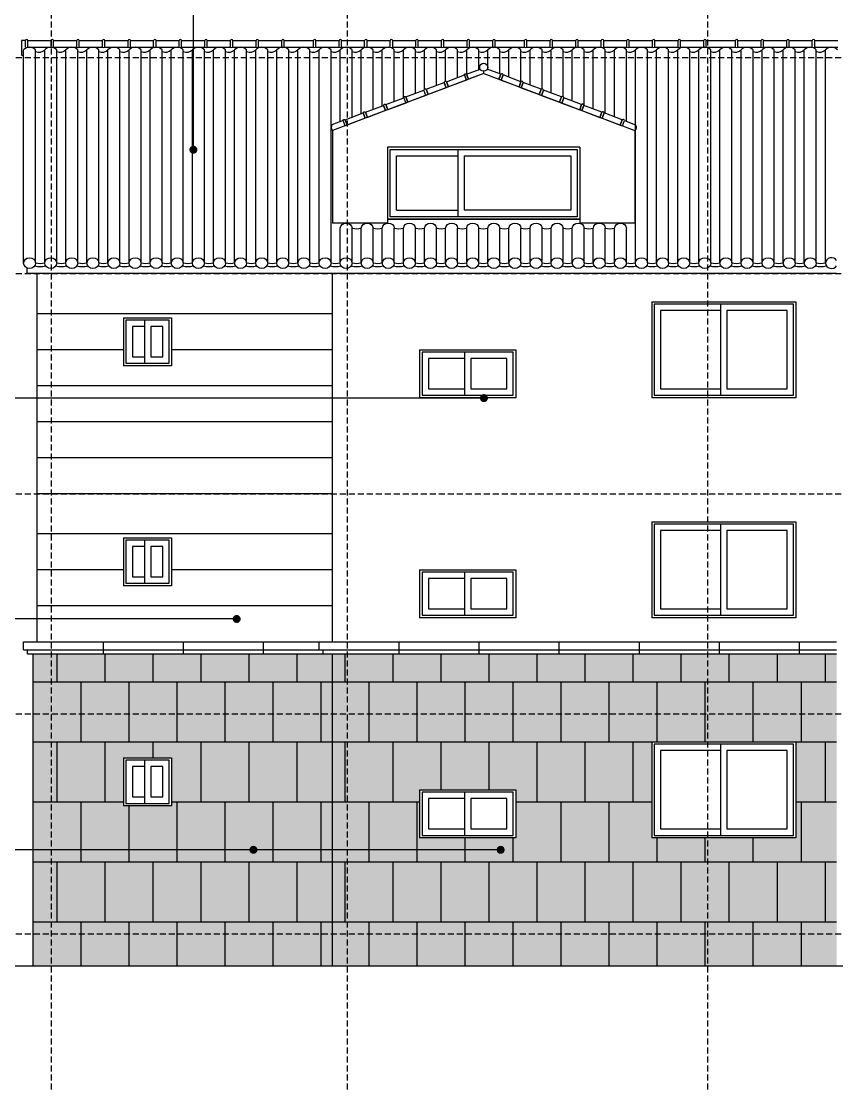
# Model space of a CAD drawing. Extents: x 11416736 to 11582377, y -14295679 to -14163266.
# Drawn here: x 11547689 to 11557876, y -14291896 to -14278545 of the extents above; entities that cross this region are included whole.
import ezdxf

# ---------------------------------------------------------------- set-up
doc = ezdxf.new("R2010")
doc.units = 0
doc.header["$LTSCALE"] = 50
doc.header["$MEASUREMENT"] = 0
doc.linetypes.add('HIDDEN', pattern=[0.375, 0.25, -0.125])
for name, color, linetype in [('! 01 진한선', 2, 'CONTINUOUS'), ('! 02 중간선_01', 3, 'CONTINUOUS'), ('! 03 중간선_02', 145, 'CONTINUOUS'), ('! 04 가는선_01', 253, 'CONTINUOUS'), ('! 05 가는선_02', 252, 'CONTINUOUS'), ('! 06 중심선', 11, 'CONTINUOUS'), ('! 12 지시선_안내선', 252, 'CONTINUOUS'), ('! 30 스크린 15', 15, 'CONTINUOUS'), ('! 30 스크린 40', 53, 'CONTINUOUS')]:
    doc.layers.add(name, color=color, linetype=linetype)

msp = doc.modelspace()

# ---------------------------------------------------------------- hatches: boundary and pattern name
at = {"layer": '! 30 스크린 15', "ltscale": 30}
h = msp.add_hatch(color=17, dxfattribs=at)
h.dxf.hatch_style = 1
h.paths.add_polyline_path([(11551575.6, -14286448.3), (11547830.6, -14286448.3), (11547830.6, -14290348.3), (11551575.6, -14290348.3)])
h.paths.add_polyline_path([(11549565.6, -14288348.3), (11548965.6, -14288348.3), (11548965.6, -14287748.3), (11549565.6, -14287748.3)], flags=16)
h.paths.add_polyline_path([(11549535.6, -14288318.3), (11548995.6, -14288318.3), (11548995.6, -14287778.3), (11549535.6, -14287778.3)], flags=0)
h.paths.add_polyline_path([(11549455.6, -14288238.3), (11549305.6, -14288238.3), (11549305.6, -14287858.3), (11549455.6, -14287858.3)], flags=0)
h.paths.add_polyline_path([(11549225.6, -14288238.3), (11549075.6, -14288238.3), (11549075.6, -14287858.3), (11549225.6, -14287778.3)], flags=0)
at = {"layer": '! 30 스크린 40', "ltscale": 30}
h = msp.add_hatch(color=256, dxfattribs=at)
h.dxf.hatch_style = 1
h.paths.add_polyline_path([(11555565.6, -14288748.3), (11555565.6, -14287548.3), (11557365.6, -14287548.3), (11557365.6, -14288748.3)], flags=16)
h.paths.add_polyline_path([(11555595.6, -14288718.3), (11555595.6, -14287578.3), (11557335.6, -14287578.3), (11557335.6, -14288718.3)], flags=0)
h.paths.add_polyline_path([(11555675.6, -14288638.3), (11555675.6, -14287658.3), (11556425.6, -14287658.3), (11556425.6, -14288638.3)], flags=0)
h.paths.add_polyline_path([(11556505.6, -14288638.3), (11556505.6, -14287658.3), (11557255.6, -14287658.3), (11557255.6, -14288638.3)], flags=0)
h.paths.add_polyline_path([(11553865.6, -14288748.3), (11552665.6, -14288748.3), (11552665.6, -14288148.3), (11553865.6, -14288148.3)], flags=16)
h.paths.add_polyline_path([(11553835.6, -14288718.3), (11552695.6, -14288718.3), (11552695.6, -14288178.3), (11553835.6, -14288178.3)], flags=0)
h.paths.add_polyline_path([(11553755.6, -14288638.3), (11553305.6, -14288638.3), (11553305.6, -14288258.3), (11553755.6, -14288258.3)], flags=0)
h.paths.add_polyline_path([(11553225.6, -14288638.3), (11552775.6, -14288638.3), (11552775.6, -14288258.3), (11553225.6, -14288258.3)], flags=0)
h.paths.add_polyline_path([(11551575.6, -14290348.3), (11551575.6, -14286448.3), (11557875.6, -14286448.3), (11557875.6, -14290348.3)])

# ---------------------------------------------------------------- linework, layer by layer
at = {"layer": '! 01 진한선', "color": 7, "linetype": 'Continuous'}
msp.add_line((11542132.5, -14290348.3), (11578012.4, -14290348.3), dxfattribs=at)
at = {"layer": '! 02 중간선_01'}
for p, q in [((11547716.6, -14281566.3), (11547716.6, -14278900.1)), ((11547689, -14278966.9), (11547717.2, -14278966.9)), ((11551575.6, -14279910.3), (11551575.6, -14281066.4)), ((11555355.6, -14279910.3), (11555355.6, -14281066.4)), ((11547760.6, -14281698.3), (11547760.6, -14281627.2)), ((11557875.6, -14281698.3), (11547760.6, -14281698.3)), ((11547880.6, -14281698.3), (11547880.6, -14286298.3)), ((11551575.6, -14286298.3), (11551575.6, -14281698.3)), ((11547715.6, -14286398.3), (11547715.6, -14286298.3)), ((11547715.6, -14286298.3), (11557875.6, -14286298.3)), ((11551410.6, -14286398.3), (11551410.6, -14286298.3)), ((11547715.6, -14286398.3), (11547765.6, -14286398.3)), ((11547765.6, -14286448.3), (11547765.6, -14286398.3)), ((11547765.6, -14286448.3), (11557875.6, -14286448.3)), ((11547830.6, -14286448.3), (11547830.6, -14290348.3)), ((11551410.6, -14286398.3), (11551460.6, -14286398.3)), ((11551460.6, -14286448.3), (11551460.6, -14286398.3)), ((11551575.6, -14290348.3), (11551575.6, -14286448.3))]:
    msp.add_line(p, q, dxfattribs=at)
at = {"layer": '! 02 중간선_01', "color": 3, "ltscale": 30}
for p, q in [((11553465.6, -14279198.3), (11551575.6, -14279910.3)), ((11553465.6, -14279198.3), (11555355.6, -14279910.3)), ((11554665.6, -14280116.4), (11552265.6, -14280116.4)), ((11552265.6, -14280116.4), (11552265.6, -14281016.4)), ((11554665.6, -14280116.4), (11554665.6, -14281016.4)), ((11554665.6, -14281016.4), (11552265.6, -14281016.4)), ((11552265.6, -14281016.4), (11552265.6, -14281066.4)), ((11554665.6, -14281016.4), (11554665.6, -14281066.4)), ((11552265.6, -14281066.4), (11551575.6, -14281066.4)), ((11555355.6, -14281066.4), (11554665.6, -14281066.4))]:
    msp.add_line(p, q, dxfattribs=at)
at = {"layer": '! 03 중간선_02'}
for p, q in [((11555565.6, -14282048.3), (11555565.6, -14283248.3)), ((11555565.6, -14282048.3), (11557365.6, -14282048.3)), ((11557365.6, -14282048.3), (11557365.6, -14283248.3)), ((11548965.6, -14282248.3), (11548965.6, -14282848.3)), ((11548965.6, -14282248.3), (11549565.6, -14282248.3)), ((11549565.6, -14282248.3), (11549565.6, -14282848.3)), ((11552665.6, -14282648.3), (11552665.6, -14283248.3)), ((11552665.6, -14282648.3), (11553865.6, -14282648.3)), ((11553865.6, -14282648.3), (11553865.6, -14283248.3)), ((11549565.6, -14282848.3), (11548965.6, -14282848.3)), ((11553865.6, -14283248.3), (11552665.6, -14283248.3)), ((11557365.6, -14283248.3), (11555565.6, -14283248.3)), ((11555565.6, -14284798.3), (11555565.6, -14285998.3)), ((11555565.6, -14284798.3), (11557365.6, -14284798.3)), ((11557365.6, -14284798.3), (11557365.6, -14285998.3)), ((11548965.6, -14284998.3), (11548965.6, -14285598.3)), ((11548965.6, -14284998.3), (11549565.6, -14284998.3)), ((11549565.6, -14284998.3), (11549565.6, -14285598.3)), ((11552665.6, -14285398.3), (11552665.6, -14285998.3)), ((11552665.6, -14285398.3), (11553865.6, -14285398.3)), ((11553865.6, -14285398.3), (11553865.6, -14285998.3)), ((11549565.6, -14285598.3), (11548965.6, -14285598.3)), ((11553865.6, -14285998.3), (11552665.6, -14285998.3)), ((11557365.6, -14285998.3), (11555565.6, -14285998.3)), ((11555565.6, -14287548.3), (11555565.6, -14288748.3)), ((11555565.6, -14287548.3), (11557365.6, -14287548.3)), ((11557365.6, -14287548.3), (11557365.6, -14288748.3)), ((11548965.6, -14287748.3), (11548965.6, -14288348.3)), ((11548965.6, -14287748.3), (11549565.6, -14287748.3)), ((11549565.6, -14287748.3), (11549565.6, -14288348.3)), ((11552665.6, -14288148.3), (11552665.6, -14288748.3)), ((11552665.6, -14288148.3), (11553865.6, -14288148.3)), ((11553865.6, -14288148.3), (11553865.6, -14288748.3)), ((11549565.6, -14288348.3), (11548965.6, -14288348.3)), ((11553865.6, -14288748.3), (11552665.6, -14288748.3)), ((11557365.6, -14288748.3), (11555565.6, -14288748.3))]:
    msp.add_line(p, q, dxfattribs=at)
for centre, radius, start, end in [((11551878.5, -14280914.3), 221.9, 255.11552, 284.88448), ((11552142.2, -14280914.3), 221.9, 255.11552, 284.88448), ((11552405.8, -14280914.3), 221.9, 255.11552, 284.88448), ((11552669.5, -14280914.3), 221.9, 255.11552, 284.88448), ((11552933.2, -14280914.3), 221.9, 255.11552, 284.88448), ((11553196.8, -14280914.3), 221.9, 255.11552, 284.88448), ((11553460.5, -14280914.3), 221.9, 255.11552, 284.88448), ((11553724.1, -14280914.3), 221.9, 255.11552, 284.88448), ((11553987.8, -14280914.3), 221.9, 255.11552, 284.88448), ((11554251.5, -14280914.3), 221.9, 255.11552, 284.88448), ((11554515.1, -14280914.3), 221.9, 255.11552, 284.88448), ((11554778.8, -14280914.3), 221.9, 255.11552, 284.88448), ((11555042.4, -14280914.3), 221.9, 255.11552, 284.88448), ((11547923.5, -14281347.3), 221.9, 255.11552, 284.88448), ((11548187.1, -14281347.3), 221.9, 255.11552, 284.88448), ((11548450.8, -14281347.3), 221.9, 255.11552, 284.88448), ((11548714.4, -14281347.3), 221.9, 255.11552, 284.88448), ((11548978.1, -14281347.3), 221.9, 255.11552, 284.88448), ((11549241.8, -14281347.3), 221.9, 255.11552, 284.88448), ((11549505.4, -14281347.3), 221.9, 255.11552, 284.88448), ((11549769.1, -14281347.3), 221.9, 255.11552, 284.88448), ((11550032.7, -14281347.3), 221.9, 255.11552, 284.88448), ((11550296.4, -14281347.3), 221.9, 255.11552, 284.88448), ((11550560.1, -14281347.3), 221.9, 255.11552, 284.88448), ((11550823.7, -14281347.3), 221.9, 255.11552, 284.88448), ((11551087.4, -14281347.3), 221.9, 255.11552, 284.88448), ((11551351, -14281347.3), 221.9, 255.11552, 284.88448), ((11551614.7, -14281347.3), 221.9, 255.11552, 284.88448), ((11551878.4, -14281347.3), 221.9, 255.11552, 284.88448), ((11552142, -14281347.3), 221.9, 255.11552, 284.88448), ((11552405.7, -14281347.3), 221.9, 255.11552, 284.88448), ((11552669.3, -14281347.3), 221.9, 255.11552, 284.88448), ((11552933, -14281347.3), 221.9, 255.11552, 284.88448), ((11553196.7, -14281347.3), 221.9, 255.11552, 284.88448), ((11553460.3, -14281347.3), 221.9, 255.11552, 284.88448), ((11553724, -14281347.3), 221.9, 255.11552, 284.88448), ((11553987.6, -14281347.3), 221.9, 255.11552, 284.88448), ((11554251.3, -14281347.3), 221.9, 255.11552, 284.88448), ((11554515, -14281347.3), 221.9, 255.11552, 284.88448), ((11554778.6, -14281347.3), 221.9, 255.11552, 284.88448), ((11555042.3, -14281347.3), 221.9, 255.11552, 284.88448), ((11555305.9, -14281347.3), 221.9, 255.11552, 284.88448), ((11555569.6, -14281347.3), 221.9, 255.11552, 284.88448), ((11555833.3, -14281347.3), 221.9, 255.11552, 284.88448), ((11556096.9, -14281347.3), 221.9, 255.11552, 284.88448), ((11556360.6, -14281347.3), 221.9, 255.11552, 284.88448), ((11556624.2, -14281347.3), 221.9, 255.11552, 284.88448), ((11556887.9, -14281347.3), 221.9, 255.11552, 284.88448), ((11557151.6, -14281347.3), 221.9, 255.11552, 284.88448), ((11557415.2, -14281347.3), 221.9, 255.11552, 284.88448), ((11557678.9, -14281347.3), 221.9, 255.11552, 284.88448), ((11547923.5, -14281347.3), 262.5, 255.06598, 284.93402), ((11548187.1, -14281347.3), 262.5, 255.06598, 284.93402), ((11548450.8, -14281347.3), 262.5, 255.06598, 284.93402), ((11548714.4, -14281347.3), 262.5, 255.06598, 284.93402), ((11548978.1, -14281347.3), 262.5, 255.06598, 284.93402), ((11549241.8, -14281347.3), 262.5, 255.06598, 284.93402), ((11549505.4, -14281347.3), 262.5, 255.06598, 284.93402), ((11549769.1, -14281347.3), 262.5, 255.06598, 284.93402), ((11550032.7, -14281347.3), 262.5, 255.06598, 284.93402), ((11550296.4, -14281347.3), 262.5, 255.06598, 284.93402), ((11550560.1, -14281347.3), 262.5, 255.06598, 284.93402), ((11550823.7, -14281347.3), 262.5, 255.06598, 284.93402), ((11551087.4, -14281347.3), 262.5, 255.06598, 284.93402), ((11551351, -14281347.3), 262.5, 255.06598, 284.93402), ((11551614.7, -14281347.3), 262.5, 255.06598, 284.93402), ((11551878.4, -14281347.3), 262.5, 255.06598, 284.93402), ((11552142, -14281347.3), 262.5, 255.06598, 284.93402), ((11552405.7, -14281347.3), 262.5, 255.06598, 284.93402), ((11552669.3, -14281347.3), 262.5, 255.06598, 284.93402), ((11552933, -14281347.3), 262.5, 255.06598, 284.93402), ((11553196.7, -14281347.3), 262.5, 255.06598, 284.93402), ((11553460.3, -14281347.3), 262.5, 255.06598, 284.93402), ((11553724, -14281347.3), 262.5, 255.06598, 284.93402), ((11553987.6, -14281347.3), 262.5, 255.06598, 284.93402), ((11554251.3, -14281347.3), 262.5, 255.06598, 284.93402), ((11554515, -14281347.3), 262.5, 255.06598, 284.93402), ((11554778.6, -14281347.3), 262.5, 255.06598, 284.93402), ((11555042.3, -14281347.3), 262.5, 255.06598, 284.93402), ((11555305.9, -14281347.3), 262.5, 255.06598, 284.93402), ((11555569.6, -14281347.3), 262.5, 255.06598, 284.93402), ((11555833.3, -14281347.3), 262.5, 255.06598, 284.93402), ((11556096.9, -14281347.3), 262.5, 255.06598, 284.93402), ((11556360.6, -14281347.3), 262.5, 255.06598, 284.93402), ((11556624.2, -14281347.3), 262.5, 255.06598, 284.93402), ((11556887.9, -14281347.3), 262.5, 255.06598, 284.93402), ((11557151.6, -14281347.3), 262.5, 255.06598, 284.93402), ((11557415.2, -14281347.3), 262.5, 255.06598, 284.93402), ((11557678.9, -14281347.3), 262.5, 255.06598, 284.93402)]:
    msp.add_arc(centre, radius, start, end, dxfattribs=at)
at = {"layer": '! 03 중간선_02', "extrusion": (0, 0, -1)}
for centre in [(11551746.7, -14281133.3), (11552010.4, -14281133.3), (11552274, -14281133.3), (11552537.7, -14281133.3), (11552801.3, -14281133.3), (11553065, -14281133.3), (11553328.7, -14281133.3), (11553592.3, -14281133.3), (11553856, -14281133.3), (11554119.6, -14281133.3), (11554383.3, -14281133.3), (11554647, -14281133.3), (11554910.6, -14281133.3), (11555174.3, -14281133.3)]:
    msp.add_ellipse(centre, major_axis=(-75, 0), ratio=0.8918919, start_param=0.0678097, end_param=3.073783, dxfattribs=at)
at = {"layer": '! 03 중간선_02'}
for centre in [(11547791.6, -14281566.3), (11548055.3, -14281566.3), (11548318.9, -14281566.3), (11548582.6, -14281566.3), (11548846.3, -14281566.3), (11549109.9, -14281566.3), (11549373.6, -14281566.3), (11549637.2, -14281566.3), (11549900.9, -14281566.3), (11550164.6, -14281566.3), (11550428.2, -14281566.3), (11550691.9, -14281566.3), (11550955.5, -14281566.3), (11551219.2, -14281566.3), (11551482.9, -14281566.3), (11551746.5, -14281566.3), (11552010.2, -14281566.3), (11552273.8, -14281566.3), (11552537.5, -14281566.3), (11552801.2, -14281566.3), (11553064.8, -14281566.3), (11553328.5, -14281566.3), (11553592.1, -14281566.3), (11553855.8, -14281566.3), (11554119.5, -14281566.3), (11554383.1, -14281566.3), (11554646.8, -14281566.3), (11554910.4, -14281566.3), (11555174.1, -14281566.3), (11555437.8, -14281566.3), (11555701.4, -14281566.3), (11555965.1, -14281566.3), (11556228.7, -14281566.3), (11556492.4, -14281566.3), (11556756.1, -14281566.3), (11557019.7, -14281566.3), (11557283.4, -14281566.3), (11557547, -14281566.3)]:
    msp.add_ellipse(centre, major_axis=(75, 0), ratio=0.8918919, dxfattribs=at)
msp.add_ellipse((11557810.7, -14281566.3), major_axis=(75, 0), ratio=0.8918919, start_param=0.5241472, end_param=5.7590381, dxfattribs=at)
at = {"layer": '! 04 가는선_01'}
for p, q in [((11547689, -14278786), (11547689, -14278966.9)), ((11547741.6, -14278786), (11547689, -14278786)), ((11547741.6, -14278868.9), (11547741.6, -14278786)), ((11547771.6, -14278786), (11548061.6, -14278786)), ((11547771.6, -14278868.9), (11547771.6, -14278786)), ((11547771.6, -14278868.9), (11548061.6, -14278868.9)), ((11547866.6, -14281561.8), (11547866.6, -14278901.6)), ((11547980.3, -14281561.8), (11547980.3, -14278900.1)), ((11548061.6, -14278868.9), (11548061.6, -14278786)), ((11548091.6, -14278786), (11548381.7, -14278786)), ((11548091.6, -14278868.9), (11548091.6, -14278786)), ((11548091.6, -14278868.9), (11548381.7, -14278868.9)), ((11548130.3, -14281561.8), (11548130.3, -14278901.6)), ((11548243.9, -14281561.8), (11548243.9, -14278900.1)), ((11548381.7, -14278868.9), (11548381.7, -14278786)), ((11548393.9, -14281561.8), (11548393.9, -14278901.6)), ((11548411.7, -14278786), (11548701.7, -14278786)), ((11548411.7, -14278868.9), (11548411.7, -14278786)), ((11548411.7, -14278868.9), (11548701.7, -14278868.9)), ((11548507.6, -14281561.8), (11548507.6, -14278900.1)), ((11548657.6, -14281561.8), (11548657.6, -14278901.6)), ((11548701.7, -14278868.9), (11548701.7, -14278786)), ((11548731.7, -14278786), (11549021.7, -14278786)), ((11548731.7, -14278868.9), (11548731.7, -14278786)), ((11548731.7, -14278868.9), (11549021.7, -14278868.9)), ((11548771.3, -14281561.8), (11548771.3, -14278900.1)), ((11548921.3, -14281561.8), (11548921.3, -14278901.6)), ((11549021.7, -14278868.9), (11549021.7, -14278786)), ((11549034.9, -14281561.8), (11549034.9, -14278900.1)), ((11549051.7, -14278786), (11549341.8, -14278786)), ((11549051.7, -14278868.9), (11549051.7, -14278786)), ((11549051.7, -14278868.9), (11549341.8, -14278868.9)), ((11549184.9, -14281561.8), (11549184.9, -14278901.6)), ((11549298.6, -14281561.8), (11549298.6, -14278900.1)), ((11549341.8, -14278868.9), (11549341.8, -14278786)), ((11549371.8, -14278786), (11549661.8, -14278786)), ((11549371.8, -14278868.9), (11549371.8, -14278786)), ((11549371.8, -14278868.9), (11549661.8, -14278868.9)), ((11549448.6, -14281561.8), (11549448.6, -14278901.6)), ((11549562.2, -14281561.8), (11549562.2, -14278900.1)), ((11549661.8, -14278868.9), (11549661.8, -14278786)), ((11549691.8, -14278786), (11549981.9, -14278786)), ((11549691.8, -14278868.9), (11549691.8, -14278786)), ((11549691.8, -14278868.9), (11549981.9, -14278868.9)), ((11549712.2, -14281561.8), (11549712.2, -14278901.6)), ((11549825.9, -14281561.8), (11549825.9, -14278900.1)), ((11549975.9, -14281561.8), (11549975.9, -14278901.6)), ((11549981.9, -14278868.9), (11549981.9, -14278786)), ((11550011.9, -14278786), (11550301.9, -14278786)), ((11550011.9, -14278868.9), (11550011.9, -14278786)), ((11550011.9, -14278868.9), (11550301.9, -14278868.9)), ((11550089.6, -14281561.8), (11550089.6, -14278900.1)), ((11550239.6, -14281561.8), (11550239.6, -14278901.6)), ((11550301.9, -14278868.9), (11550301.9, -14278786)), ((11550331.9, -14278786), (11550621.9, -14278786)), ((11550331.9, -14278868.9), (11550331.9, -14278786)), ((11550331.9, -14278868.9), (11550621.9, -14278868.9)), ((11550353.2, -14281561.8), (11550353.2, -14278900.1)), ((11550503.2, -14281561.8), (11550503.2, -14278901.6)), ((11550616.9, -14281561.8), (11550616.9, -14278900.1)), ((11550621.9, -14278868.9), (11550621.9, -14278786)), ((11550651.9, -14278786), (11550942, -14278786)), ((11550651.9, -14278868.9), (11550651.9, -14278786)), ((11550651.9, -14278868.9), (11550942, -14278868.9)), ((11550766.9, -14281561.8), (11550766.9, -14278901.6)), ((11550880.5, -14281561.8), (11550880.5, -14278900.1)), ((11550942, -14278868.9), (11550942, -14278786)), ((11550972, -14278868.9), (11550972, -14278786)), ((11550972, -14278786), (11551338.3, -14278786)), ((11550972, -14278868.9), (11551338.3, -14278868.9)), ((11551030.5, -14281561.8), (11551030.5, -14278901.6)), ((11551144.2, -14281561.8), (11551144.2, -14278900.1)), ((11551144.2, -14281561.8), (11551144.2, -14278900.1)), ((11551294.2, -14281561.8), (11551294.2, -14278901.6)), ((11551338.3, -14278868.9), (11551338.3, -14278786)), ((11551368.3, -14278786), (11551658.3, -14278786)), ((11551368.3, -14278868.9), (11551368.3, -14278786)), ((11551368.3, -14278868.9), (11551658.3, -14278868.9)), ((11551407.9, -14281561.8), (11551407.9, -14278900.1)), ((11551557.9, -14281561.8), (11551557.9, -14278901.6)), ((11551658.3, -14278868.9), (11551658.3, -14278786)), ((11551671.5, -14279799.4), (11551671.5, -14278900.1)), ((11551688.3, -14278786), (11551978.4, -14278786)), ((11551688.3, -14278868.9), (11551688.3, -14278786)), ((11551688.3, -14278868.9), (11551978.4, -14278868.9)), ((11551821.5, -14279742.9), (11551821.5, -14278901.6)), ((11551935.2, -14279700), (11551935.2, -14278900.1)), ((11551978.4, -14278868.9), (11551978.4, -14278786)), ((11552008.4, -14278786), (11552298.4, -14278786)), ((11552008.4, -14278868.9), (11552008.4, -14278786)), ((11552008.4, -14278868.9), (11552298.4, -14278868.9)), ((11552085.2, -14279643.5), (11552085.2, -14278901.6)), ((11552198.8, -14279600.7), (11552198.8, -14278900.1)), ((11552298.4, -14278868.9), (11552298.4, -14278786)), ((11552328.4, -14278786), (11552618.5, -14278786)), ((11552328.4, -14278868.9), (11552328.4, -14278786)), ((11552328.4, -14278868.9), (11552618.5, -14278868.9)), ((11552348.8, -14279544.2), (11552348.8, -14278901.6)), ((11552462.5, -14279501.4), (11552462.5, -14278900.1)), ((11552612.5, -14279444.9), (11552612.5, -14278901.6)), ((11552618.5, -14278868.9), (11552618.5, -14278786)), ((11552648.5, -14278786), (11552938.5, -14278786)), ((11552648.5, -14278868.9), (11552648.5, -14278786)), ((11552648.5, -14278868.9), (11552938.5, -14278868.9)), ((11552726.2, -14279391.8), (11552726.2, -14278900.1)), ((11552876.2, -14279345.5), (11552876.2, -14278901.6)), ((11552938.5, -14278868.9), (11552938.5, -14278786)), ((11552968.5, -14278786), (11553258.5, -14278786)), ((11552968.5, -14278868.9), (11552968.5, -14278786)), ((11552968.5, -14278868.9), (11553258.5, -14278868.9)), ((11552989.8, -14279294), (11552989.8, -14278900.1)), ((11553139.8, -14279246.2), (11553139.8, -14278901.6)), ((11553253.5, -14279203.4), (11553253.5, -14278900.1)), ((11553258.5, -14278868.9), (11553258.5, -14278786)), ((11553288.5, -14278786), (11553578.6, -14278786)), ((11553288.5, -14278868.9), (11553288.5, -14278786)), ((11553288.5, -14278868.9), (11553578.6, -14278868.9)), ((11553403.5, -14279146.9), (11553403.5, -14278901.6)), ((11553517.1, -14279142.9), (11553517.1, -14278900.1)), ((11553578.6, -14278868.9), (11553578.6, -14278786)), ((11553608.6, -14278868.9), (11553608.6, -14278786)), ((11553608.6, -14278786), (11553974.9, -14278786)), ((11553608.6, -14278868.9), (11553974.9, -14278868.9)), ((11553667.1, -14279199.4), (11553667.1, -14278901.6)), ((11553780.8, -14279242.2), (11553780.8, -14278900.1)), ((11553780.8, -14279242.2), (11553780.8, -14278900.1)), ((11553930.8, -14279298.7), (11553930.8, -14278901.6)), ((11553974.9, -14278868.9), (11553974.9, -14278786)), ((11554004.9, -14278786), (11554294.9, -14278786)), ((11554004.9, -14278868.9), (11554004.9, -14278786)), ((11554004.9, -14278868.9), (11554294.9, -14278868.9)), ((11554044.5, -14279341.5), (11554044.5, -14278900.1)), ((11554194.5, -14279389.2), (11554194.5, -14278901.6)), ((11554294.9, -14278868.9), (11554294.9, -14278786)), ((11554308.1, -14279440.9), (11554308.1, -14278900.1)), ((11554324.9, -14278786), (11554615, -14278786)), ((11554324.9, -14278868.9), (11554324.9, -14278786)), ((11554324.9, -14278868.9), (11554615, -14278868.9)), ((11554458.1, -14279487.2), (11554458.1, -14278901.6)), ((11554571.8, -14279540.2), (11554571.8, -14278900.1)), ((11554615, -14278868.9), (11554615, -14278786)), ((11554645, -14278786), (11554935, -14278786)), ((11554645, -14278868.9), (11554645, -14278786)), ((11554645, -14278868.9), (11554935, -14278868.9)), ((11554721.8, -14279596.7), (11554721.8, -14278901.6)), ((11554835.4, -14279639.5), (11554835.4, -14278900.1)), ((11554935, -14278868.9), (11554935, -14278786)), ((11554965, -14278786), (11555255.1, -14278786)), ((11554965, -14278868.9), (11554965, -14278786)), ((11554965, -14278868.9), (11555255.1, -14278868.9)), ((11554985.4, -14279696), (11554985.4, -14278901.6)), ((11555099.1, -14279738.8), (11555099.1, -14278900.1)), ((11555249.1, -14279795.4), (11555249.1, -14278901.6)), ((11555255.1, -14278868.9), (11555255.1, -14278786)), ((11555285.1, -14278786), (11555575.1, -14278786)), ((11555285.1, -14278868.9), (11555285.1, -14278786)), ((11555285.1, -14278868.9), (11555575.1, -14278868.9)), ((11555362.8, -14281561.8), (11555362.8, -14278900.1)), ((11555512.8, -14281561.8), (11555512.8, -14278901.6)), ((11555575.1, -14278868.9), (11555575.1, -14278786)), ((11555605.1, -14278786), (11555895.1, -14278786)), ((11555605.1, -14278868.9), (11555605.1, -14278786)), ((11555605.1, -14278868.9), (11555895.1, -14278868.9)), ((11555626.4, -14281561.8), (11555626.4, -14278900.1)), ((11555776.4, -14281561.8), (11555776.4, -14278901.6)), ((11555890.1, -14281561.8), (11555890.1, -14278900.1)), ((11555895.1, -14278868.9), (11555895.1, -14278786)), ((11555925.1, -14278786), (11556215.2, -14278786)), ((11555925.1, -14278868.9), (11555925.1, -14278786)), ((11555925.1, -14278868.9), (11556215.2, -14278868.9)), ((11556040.1, -14281561.8), (11556040.1, -14278901.6)), ((11556153.7, -14281561.8), (11556153.7, -14278900.1)), ((11556215.2, -14278868.9), (11556215.2, -14278786)), ((11556245.2, -14278868.9), (11556245.2, -14278786)), ((11556245.2, -14278786), (11556611.5, -14278786)), ((11556245.2, -14278868.9), (11556611.5, -14278868.9)), ((11556303.7, -14281561.8), (11556303.7, -14278901.6)), ((11556417.4, -14281561.8), (11556417.4, -14278900.1)), ((11556417.4, -14281561.8), (11556417.4, -14278900.1)), ((11556567.4, -14281561.8), (11556567.4, -14278901.6)), ((11556611.5, -14278868.9), (11556611.5, -14278786)), ((11556641.5, -14278786), (11556931.5, -14278786)), ((11556641.5, -14278868.9), (11556641.5, -14278786)), ((11556641.5, -14278868.9), (11556931.5, -14278868.9)), ((11556681.1, -14281561.8), (11556681.1, -14278900.1)), ((11556831.1, -14281561.8), (11556831.1, -14278901.6)), ((11556931.5, -14278868.9), (11556931.5, -14278786)), ((11556944.7, -14281561.8), (11556944.7, -14278900.1)), ((11556961.5, -14278786), (11557251.6, -14278786)), ((11556961.5, -14278868.9), (11556961.5, -14278786)), ((11556961.5, -14278868.9), (11557251.6, -14278868.9)), ((11557094.7, -14281561.8), (11557094.7, -14278901.6)), ((11557208.4, -14281561.8), (11557208.4, -14278900.1)), ((11557251.6, -14278868.9), (11557251.6, -14278786)), ((11557281.6, -14278786), (11557571.6, -14278786)), ((11557281.6, -14278868.9), (11557281.6, -14278786)), ((11557281.6, -14278868.9), (11557571.6, -14278868.9)), ((11557358.4, -14281561.8), (11557358.4, -14278901.6)), ((11557472, -14281561.8), (11557472, -14278900.1)), ((11557571.6, -14278868.9), (11557571.6, -14278786)), ((11557601.6, -14278786), (11557891.7, -14278786)), ((11557601.6, -14278868.9), (11557601.6, -14278786)), ((11557601.6, -14278868.9), (11557891.7, -14278868.9)), ((11557622, -14281561.8), (11557622, -14278901.6)), ((11557735.7, -14281561.8), (11557735.7, -14278900.1)), ((11553465.6, -14279198.3), (11553465.6, -14279169.2)), ((11551671.5, -14281561.8), (11551671.9, -14281128.7)), ((11551821.5, -14281561.8), (11551821.5, -14281128.7)), ((11551935.2, -14281561.8), (11551935.2, -14281128.8)), ((11552085.2, -14281561.8), (11552085.2, -14281128.7)), ((11552198.8, -14281561.8), (11552198.8, -14281128.8)), ((11552348.8, -14281561.8), (11552348.8, -14281128.7)), ((11552462.5, -14281561.8), (11552462.5, -14281128.8)), ((11552612.5, -14281561.8), (11552612.5, -14281128.7)), ((11552726.2, -14281561.8), (11552726.2, -14281128.8)), ((11552876.2, -14281561.8), (11552876.2, -14281128.7)), ((11552989.8, -14281561.8), (11552989.8, -14281128.8)), ((11553139.8, -14281561.8), (11553139.8, -14281128.7)), ((11553253.5, -14281561.8), (11553253.5, -14281128.8)), ((11553403.5, -14281561.8), (11553403.5, -14281128.7)), ((11553517.1, -14281561.8), (11553517.1, -14281128.8)), ((11553667.1, -14281561.8), (11553667.1, -14281128.7)), ((11553780.8, -14281561.8), (11553780.8, -14281128.8)), ((11553780.8, -14281561.8), (11553780.8, -14281128.8)), ((11553930.8, -14281561.8), (11553930.8, -14281128.7)), ((11554044.5, -14281561.8), (11554044.5, -14281128.8)), ((11554194.5, -14281561.8), (11554194.5, -14281128.7)), ((11554308.1, -14281561.8), (11554308.1, -14281128.8)), ((11554458.1, -14281561.8), (11554458.1, -14281128.7)), ((11554571.8, -14281561.8), (11554571.8, -14281128.8)), ((11554721.8, -14281561.8), (11554721.8, -14281128.7)), ((11554835.4, -14281561.8), (11554835.4, -14281128.8)), ((11554985.4, -14281561.8), (11554985.4, -14281128.7)), ((11555099.1, -14281561.8), (11555099.1, -14281128.8)), ((11555249.1, -14281561.8), (11555249.1, -14281133.3))]:
    msp.add_line(p, q, dxfattribs=at)
at = {"layer": '! 04 가는선_01', "color": 9}
for p, q in [((11552375.6, -14280906.4), (11552375.6, -14280226.4)), ((11553140.6, -14280146.4), (11553140.6, -14280986.4)), ((11553220.6, -14280226.4), (11553220.6, -14280906.4)), ((11554555.6, -14280226.4), (11554555.6, -14280906.4)), ((11552375.6, -14280906.4), (11553140.6, -14280906.4)), ((11554555.6, -14280906.4), (11553220.6, -14280906.4)), ((11552265.6, -14281016.4), (11554665.6, -14281016.4)), ((11556425.6, -14282078.3), (11556425.6, -14283218.3)), ((11556505.6, -14282158.3), (11556505.6, -14283138.3)), ((11557255.6, -14283138.3), (11557255.6, -14282158.3)), ((11549225.6, -14282278.3), (11549225.6, -14282818.3)), ((11549305.6, -14282358.3), (11549305.6, -14282738.3)), ((11549455.6, -14282738.3), (11549455.6, -14282358.3)), ((11553225.6, -14282678.3), (11553225.6, -14283218.3)), ((11553305.6, -14282758.3), (11553305.6, -14283138.3)), ((11553755.6, -14283138.3), (11553755.6, -14282758.3)), ((11556425.6, -14284828.3), (11556425.6, -14285968.3)), ((11556505.6, -14284908.3), (11556505.6, -14285888.3)), ((11557255.6, -14285888.3), (11557255.6, -14284908.3)), ((11549225.6, -14285028.3), (11549225.6, -14285568.3)), ((11549305.6, -14285108.3), (11549305.6, -14285488.3)), ((11549455.6, -14285488.3), (11549455.6, -14285108.3)), ((11553225.6, -14285428.3), (11553225.6, -14285968.3)), ((11553305.6, -14285508.3), (11553305.6, -14285888.3)), ((11553755.6, -14285888.3), (11553755.6, -14285508.3)), ((11556425.6, -14287578.3), (11556425.6, -14288718.3)), ((11556505.6, -14287658.3), (11556505.6, -14288638.3)), ((11557255.6, -14288638.3), (11557255.6, -14287658.3)), ((11549225.6, -14287778.3), (11549225.6, -14288318.3)), ((11549305.6, -14287858.3), (11549305.6, -14288238.3)), ((11549455.6, -14288238.3), (11549455.6, -14287858.3)), ((11553225.6, -14288178.3), (11553225.6, -14288718.3)), ((11553305.6, -14288258.3), (11553305.6, -14288638.3)), ((11553755.6, -14288638.3), (11553755.6, -14288258.3))]:
    msp.add_line(p, q, dxfattribs=at)
at = {"layer": '! 04 가는선_01'}
for points in [[(11553465.6, -14279198.3), (11553277, -14279269.3), (11553252.3, -14279203.8), (11553420.4, -14279140.5)], [(11553465.6, -14279198.3), (11553654.3, -14279269.3), (11553678.9, -14279203.8), (11553510.9, -14279140.5)], [(11552743.6, -14279470.3), (11552519, -14279554.9), (11552494.3, -14279489.4), (11552718.9, -14279404.8)]]:
    msp.add_lwpolyline(points, dxfattribs=at)
for points in [[(11552996.3, -14279375.1), (11552771.7, -14279459.7), (11552747, -14279394.2), (11552971.6, -14279309.6)], [(11553248.9, -14279279.9), (11553024.3, -14279364.5), (11552999.7, -14279299), (11553224.3, -14279214.4)], [(11553682.3, -14279279.9), (11553906.9, -14279364.5), (11553931.6, -14279299), (11553707, -14279214.4)], [(11553935, -14279375.1), (11554159.6, -14279459.7), (11554184.3, -14279394.2), (11553959.7, -14279309.6)], [(11554187.7, -14279470.3), (11554412.3, -14279554.9), (11554436.9, -14279489.4), (11554212.4, -14279404.8)], [(11552490.9, -14279565.5), (11552266.3, -14279650.1), (11552241.7, -14279584.6), (11552466.3, -14279500)], [(11554440.3, -14279565.5), (11554664.9, -14279650.1), (11554689.6, -14279584.6), (11554465, -14279500)], [(11551985.6, -14279755.8), (11551761, -14279840.5), (11551736.3, -14279775), (11551960.9, -14279690.3)], [(11552238.3, -14279660.7), (11552013.7, -14279745.3), (11551989, -14279679.8), (11552213.6, -14279595.2)], [(11554693, -14279660.7), (11554917.6, -14279745.3), (11554942.3, -14279679.8), (11554717.7, -14279595.2)], [(11554945.7, -14279755.8), (11555170.3, -14279840.5), (11555194.9, -14279775), (11554970.3, -14279690.3)]]:
    msp.add_lwpolyline(points, close=True, dxfattribs=at)
for points in [[(11552996.3, -14279375.1), (11552971.6, -14279309.6, -0.6666667), (11552999.7, -14279299), (11553024.3, -14279364.5)], [(11553248.9, -14279279.9), (11553224.3, -14279214.4, -0.6666667), (11553252.3, -14279203.8), (11553277, -14279269.3)], [(11553682.3, -14279279.9), (11553707, -14279214.4, 0.6666667), (11553678.9, -14279203.8), (11553654.3, -14279269.3)], [(11553935, -14279375.1), (11553959.7, -14279309.6, 0.6666667), (11553931.6, -14279299), (11553906.9, -14279364.5)], [(11552743.6, -14279470.3), (11552718.9, -14279404.8, -0.6666667), (11552747, -14279394.2), (11552771.7, -14279459.7)], [(11554187.7, -14279470.3), (11554212.4, -14279404.8, 0.6666667), (11554184.3, -14279394.2), (11554159.6, -14279459.7)], [(11552238.3, -14279660.7), (11552213.6, -14279595.2, -0.6666667), (11552241.7, -14279584.6), (11552266.3, -14279650.1)], [(11554440.3, -14279565.5), (11554465, -14279500, 0.6666667), (11554436.9, -14279489.4), (11554412.3, -14279554.9)], [(11554693, -14279660.7), (11554717.7, -14279595.2, 0.6666667), (11554689.6, -14279584.6), (11554664.9, -14279650.1)], [(11551985.6, -14279755.8), (11551960.9, -14279690.3, -0.6666667), (11551989, -14279679.8), (11552013.7, -14279745.3)], [(11554945.7, -14279755.8), (11554970.3, -14279690.3, 0.6666667), (11554942.3, -14279679.8), (11554917.6, -14279745.3)], [(11551732.9, -14279851), (11551708.3, -14279785.5, -0.6666667), (11551736.3, -14279775), (11551761, -14279840.5)], [(11555198.3, -14279851), (11555223, -14279785.5, 0.6666667), (11555194.9, -14279775), (11555170.3, -14279840.5)]]:
    msp.add_lwpolyline(points, format="xyb", close=True, dxfattribs=at)
for points in [[(11552466.3, -14279500), (11552466.3, -14279500, -0.6666667), (11552494.3, -14279489.4), (11552519, -14279554.9), (11552490.9, -14279565.5)], [(11551732.9, -14279851), (11551708.3, -14279785.5), (11551567.2, -14279838.7, 0.268966), (11551575.6, -14279910.3, 0.268966)], [(11555198.3, -14279851), (11555223, -14279785.5), (11555364, -14279838.7, -0.268966), (11555355.6, -14279910.3, -0.268966)]]:
    msp.add_lwpolyline(points, format="xyb", dxfattribs=at)
at = {"layer": '! 04 가는선_01', "color": 9}
for points in [[(11554635.6, -14280146.4), (11554635.6, -14280986.4), (11552295.6, -14280986.4), (11552295.6, -14280146.4)], [(11555595.6, -14282078.3), (11555595.6, -14283218.3), (11557335.6, -14283218.3), (11557335.6, -14282078.3)], [(11548995.6, -14282278.3), (11548995.6, -14282818.3), (11549535.6, -14282818.3), (11549535.6, -14282278.3)], [(11552695.6, -14282678.3), (11552695.6, -14283218.3), (11553835.6, -14283218.3), (11553835.6, -14282678.3)], [(11555595.6, -14284828.3), (11555595.6, -14285968.3), (11557335.6, -14285968.3), (11557335.6, -14284828.3)], [(11548995.6, -14285028.3), (11548995.6, -14285568.3), (11549535.6, -14285568.3), (11549535.6, -14285028.3)], [(11552695.6, -14285428.3), (11552695.6, -14285968.3), (11553835.6, -14285968.3), (11553835.6, -14285428.3)], [(11555595.6, -14287578.3), (11555595.6, -14288718.3), (11557335.6, -14288718.3), (11557335.6, -14287578.3)], [(11548995.6, -14287778.3), (11548995.6, -14288318.3), (11549535.6, -14288318.3), (11549535.6, -14287778.3)], [(11552695.6, -14288178.3), (11552695.6, -14288718.3), (11553835.6, -14288718.3), (11553835.6, -14288178.3)]]:
    msp.add_lwpolyline(points, close=True, dxfattribs=at)
for points in [[(11552375.6, -14280226.4), (11553140.6, -14280226.4)], [(11553220.6, -14280226.4), (11554555.6, -14280226.4)], [(11556425.6, -14282158.3), (11555675.6, -14282158.3), (11555675.6, -14283138.3), (11556425.6, -14283138.3)], [(11557255.6, -14282158.3), (11556505.6, -14282158.3)], [(11549225.6, -14282358.3), (11549075.6, -14282358.3), (11549075.6, -14282738.3), (11549225.6, -14282738.3)], [(11549455.6, -14282358.3), (11549305.6, -14282358.3)], [(11549305.6, -14282738.3), (11549455.6, -14282738.3)], [(11553225.6, -14282758.3), (11552775.6, -14282758.3), (11552775.6, -14283138.3), (11553225.6, -14283138.3)], [(11553755.6, -14282758.3), (11553305.6, -14282758.3)], [(11553305.6, -14283138.3), (11553755.6, -14283138.3)], [(11556505.6, -14283138.3), (11557255.6, -14283138.3)], [(11556425.6, -14284908.3), (11555675.6, -14284908.3), (11555675.6, -14285888.3), (11556425.6, -14285888.3)], [(11557255.6, -14284908.3), (11556505.6, -14284908.3)], [(11549225.6, -14285108.3), (11549075.6, -14285108.3), (11549075.6, -14285488.3), (11549225.6, -14285488.3)], [(11549455.6, -14285108.3), (11549305.6, -14285108.3)], [(11549305.6, -14285488.3), (11549455.6, -14285488.3)], [(11553225.6, -14285508.3), (11552775.6, -14285508.3), (11552775.6, -14285888.3), (11553225.6, -14285888.3)], [(11553755.6, -14285508.3), (11553305.6, -14285508.3)], [(11553305.6, -14285888.3), (11553755.6, -14285888.3)], [(11556505.6, -14285888.3), (11557255.6, -14285888.3)], [(11556425.6, -14287658.3), (11555675.6, -14287658.3), (11555675.6, -14288638.3), (11556425.6, -14288638.3)], [(11557255.6, -14287658.3), (11556505.6, -14287658.3)], [(11549225.6, -14287858.3), (11549075.6, -14287858.3), (11549075.6, -14288238.3), (11549225.6, -14288238.3)], [(11549455.6, -14287858.3), (11549305.6, -14287858.3)], [(11549305.6, -14288238.3), (11549455.6, -14288238.3)], [(11553225.6, -14288258.3), (11552775.6, -14288258.3), (11552775.6, -14288638.3), (11553225.6, -14288638.3)], [(11553755.6, -14288258.3), (11553305.6, -14288258.3)], [(11553305.6, -14288638.3), (11553755.6, -14288638.3)], [(11556505.6, -14288638.3), (11557255.6, -14288638.3)]]:
    msp.add_lwpolyline(points, dxfattribs=at)
at = {"layer": '! 04 가는선_01'}
msp.add_circle((11553465.6, -14279119.2), 50, dxfattribs=at)
for centre, radius, start, end in [((11547756.6, -14278786), 15, 0, 180), ((11548076.6, -14278786), 15, 0, 180), ((11548396.7, -14278786), 15, 0, 180), ((11548716.7, -14278786), 15, 0, 180), ((11549036.7, -14278786), 15, 0, 180), ((11549356.8, -14278786), 15, 0, 180), ((11549676.8, -14278786), 15, 0, 180), ((11549996.9, -14278786), 15, 0, 180), ((11550316.9, -14278786), 15, 0, 180), ((11550636.9, -14278786), 15, 0, 180), ((11550957, -14278786), 15, 0, 180), ((11551353.3, -14278786), 15, 0, 180), ((11551673.3, -14278786), 15, 0, 180), ((11551993.4, -14278786), 15, 0, 180), ((11552313.4, -14278786), 15, 0, 180), ((11552633.5, -14278786), 15, 0, 180), ((11552953.5, -14278786), 15, 0, 180), ((11553273.5, -14278786), 15, 0, 180), ((11553593.6, -14278786), 15, 0, 180), ((11553989.9, -14278786), 15, 0, 180), ((11554309.9, -14278786), 15, 0, 180), ((11554630, -14278786), 15, 0, 180), ((11554950, -14278786), 15, 0, 180), ((11555270.1, -14278786), 15, 0, 180), ((11555590.1, -14278786), 15, 0, 180), ((11555910.1, -14278786), 15, 0, 180), ((11556230.2, -14278786), 15, 0, 180), ((11556626.5, -14278786), 15, 0, 180), ((11556946.5, -14278786), 15, 0, 180), ((11557266.6, -14278786), 15, 0, 180), ((11557586.6, -14278786), 15, 0, 180), ((11547790.9, -14278972.9), 104, 43.26974, 135.53977), ((11547756.6, -14278837), 35.2, 244.80106, 295.19894), ((11547906, -14278827.2), 104, 247.73945, 315.53977), ((11548054.5, -14278972.9), 104, 43.26974, 135.53977), ((11548076.6, -14278837), 35.2, 244.80106, 295.19894), ((11548169.7, -14278827.2), 104, 247.73945, 315.53977), ((11548318.2, -14278972.9), 104, 43.26974, 135.53977), ((11548396.7, -14278837), 35.2, 244.80106, 295.19894), ((11548433.4, -14278827.2), 104, 247.73945, 315.53977), ((11548581.9, -14278972.9), 104, 43.26974, 135.53977), ((11548697, -14278827.2), 104, 247.73945, 315.53977), ((11548716.7, -14278837), 35.2, 244.80106, 295.19894), ((11548845.5, -14278972.9), 104, 43.26974, 135.53977), ((11548960.7, -14278827.2), 104, 247.73945, 315.53977), ((11549036.7, -14278837), 35.2, 244.80106, 295.19894), ((11549109.2, -14278972.9), 104, 43.26974, 135.53977), ((11549224.3, -14278827.2), 104, 247.73945, 315.53977), ((11549372.8, -14278972.9), 104, 43.26974, 135.53977), ((11549356.8, -14278837), 35.2, 244.80106, 295.19894), ((11549488, -14278827.2), 104, 247.73945, 315.53977), ((11549636.5, -14278972.9), 104, 43.26974, 135.53977), ((11549676.8, -14278837), 35.2, 244.80106, 295.19894), ((11549751.7, -14278827.2), 104, 247.73945, 315.53977), ((11549900.2, -14278972.9), 104, 43.26974, 135.53977), ((11550015.3, -14278827.2), 104, 247.73945, 315.53977), ((11549996.9, -14278837), 35.2, 244.80106, 295.19894), ((11550163.8, -14278972.9), 104, 43.26974, 135.53977), ((11550279, -14278827.2), 104, 247.73945, 315.53977), ((11550316.9, -14278837), 35.2, 244.80106, 295.19894), ((11550427.5, -14278972.9), 104, 43.26974, 135.53977), ((11550542.6, -14278827.2), 104, 247.73945, 315.53977), ((11550691.1, -14278972.9), 104, 43.26974, 135.53977), ((11550636.9, -14278837), 35.2, 244.80106, 295.19894), ((11550806.3, -14278827.2), 104, 247.73945, 315.53977), ((11550954.8, -14278972.9), 104, 43.26974, 135.53977), ((11550957, -14278837), 35.2, 244.80106, 295.19894), ((11551070, -14278827.2), 104, 247.73945, 315.53977), ((11551218.5, -14278972.9), 104, 43.26974, 135.53977), ((11551333.6, -14278827.2), 104, 247.73945, 315.53977), ((11551353.3, -14278837), 35.2, 244.80106, 295.19894), ((11551482.1, -14278972.9), 104, 43.26974, 135.53977), ((11551597.3, -14278827.2), 104, 247.73945, 315.53977), ((11551673.3, -14278837), 35.2, 244.80106, 295.19894), ((11551745.8, -14278972.9), 104, 43.26974, 135.53977), ((11551860.9, -14278827.2), 104, 247.73945, 315.53977), ((11552009.4, -14278972.9), 104, 43.26974, 135.53977), ((11551993.4, -14278837), 35.2, 244.80106, 295.19894), ((11552124.6, -14278827.2), 104, 247.73945, 315.53977), ((11552273.1, -14278972.9), 104, 43.26974, 135.53977), ((11552313.4, -14278837), 35.2, 244.80106, 295.19894), ((11552388.3, -14278827.2), 104, 247.73945, 315.53977), ((11552536.8, -14278972.9), 104, 43.26974, 135.53977), ((11552651.9, -14278827.2), 104, 247.73945, 315.53977), ((11552633.5, -14278837), 35.2, 244.80106, 295.19894), ((11552800.4, -14278972.9), 104, 43.26974, 135.53977), ((11552915.6, -14278827.2), 104, 247.73945, 315.53977), ((11552953.5, -14278837), 35.2, 244.80106, 295.19894), ((11553064.1, -14278972.9), 104, 43.26974, 135.53977), ((11553179.2, -14278827.2), 104, 247.73945, 315.53977), ((11553327.7, -14278972.9), 104, 43.26974, 135.53977), ((11553273.5, -14278837), 35.2, 244.80106, 295.19894), ((11553442.9, -14278827.2), 104, 247.73945, 315.53977), ((11553591.4, -14278972.9), 104, 43.26974, 135.53977), ((11553593.6, -14278837), 35.2, 244.80106, 295.19894), ((11553706.6, -14278827.2), 104, 247.73945, 315.53977), ((11553855.1, -14278972.9), 104, 43.26974, 135.53977), ((11553970.2, -14278827.2), 104, 247.73945, 315.53977), ((11553989.9, -14278837), 35.2, 244.80106, 295.19894), ((11554118.7, -14278972.9), 104, 43.26974, 135.53977), ((11554233.9, -14278827.2), 104, 247.73945, 315.53977), ((11554309.9, -14278837), 35.2, 244.80106, 295.19894), ((11554382.4, -14278972.9), 104, 43.26974, 135.53977), ((11554497.5, -14278827.2), 104, 247.73945, 315.53977), ((11554646, -14278972.9), 104, 43.26974, 135.53977), ((11554630, -14278837), 35.2, 244.80106, 295.19894), ((11554761.2, -14278827.2), 104, 247.73945, 315.53977), ((11554909.7, -14278972.9), 104, 43.26974, 135.53977), ((11554950, -14278837), 35.2, 244.80106, 295.19894), ((11555024.9, -14278827.2), 104, 247.73945, 315.53977), ((11555173.4, -14278972.9), 104, 43.26974, 135.53977), ((11555288.5, -14278827.2), 104, 247.73945, 315.53977), ((11555270.1, -14278837), 35.2, 244.80106, 295.19894), ((11555437, -14278972.9), 104, 43.26974, 135.53977), ((11555552.2, -14278827.2), 104, 247.73945, 315.53977), ((11555590.1, -14278837), 35.2, 244.80106, 295.19894), ((11555700.7, -14278972.9), 104, 43.26974, 135.53977), ((11555815.8, -14278827.2), 104, 247.73945, 315.53977), ((11555964.3, -14278972.9), 104, 43.26974, 135.53977), ((11555910.1, -14278837), 35.2, 244.80106, 295.19894), ((11556079.5, -14278827.2), 104, 247.73945, 315.53977), ((11556228, -14278972.9), 104, 43.26974, 135.53977), ((11556230.2, -14278837), 35.2, 244.80106, 295.19894), ((11556343.2, -14278827.2), 104, 247.73945, 315.53977), ((11556491.7, -14278972.9), 104, 43.26974, 135.53977), ((11556606.8, -14278827.2), 104, 247.73945, 315.53977), ((11556626.5, -14278837), 35.2, 244.80106, 295.19894), ((11556755.3, -14278972.9), 104, 43.26974, 135.53977), ((11556870.5, -14278827.2), 104, 247.73945, 315.53977), ((11556946.5, -14278837), 35.2, 244.80106, 295.19894), ((11557019, -14278972.9), 104, 43.26974, 135.53977), ((11557134.1, -14278827.2), 104, 247.73945, 315.53977), ((11557282.6, -14278972.9), 104, 43.26974, 135.53977), ((11557266.6, -14278837), 35.2, 244.80106, 295.19894), ((11557397.8, -14278827.2), 104, 247.73945, 315.53977), ((11557546.3, -14278972.9), 104, 43.26974, 135.53977), ((11557586.6, -14278837), 35.2, 244.80106, 295.19894), ((11557661.5, -14278827.2), 104, 247.73945, 315.53977), ((11557810, -14278972.9), 104, 43.26974, 135.53977)]:
    msp.add_arc(centre, radius, start, end, dxfattribs=at)
at = {"layer": '! 05 가는선_02'}
for p, q in [((11551575.6, -14282198.3), (11547880.6, -14282198.3)), ((11548965.6, -14282648.3), (11547880.6, -14282648.3)), ((11551575.6, -14282648.3), (11549565.6, -14282648.3)), ((11551575.6, -14283098.3), (11547880.6, -14283098.3)), ((11551575.6, -14283548.3), (11547880.6, -14283548.3)), ((11551575.6, -14283998.3), (11547880.6, -14283998.3)), ((11551575.6, -14284448.3), (11547880.6, -14284448.3)), ((11551575.6, -14284948.3), (11547880.6, -14284948.3)), ((11548965.6, -14285398.3), (11547880.6, -14285398.3)), ((11551575.6, -14285398.3), (11549565.6, -14285398.3)), ((11551575.6, -14285848.3), (11547880.6, -14285848.3)), ((11548715.6, -14286448.3), (11548715.6, -14286298.3)), ((11549715.6, -14286448.3), (11549715.6, -14286298.3)), ((11550715.6, -14286448.3), (11550715.6, -14286298.3)), ((11552410.6, -14286448.3), (11552410.6, -14286298.3)), ((11553410.6, -14286448.3), (11553410.6, -14286298.3)), ((11554410.6, -14286448.3), (11554410.6, -14286298.3)), ((11555410.6, -14286448.3), (11555410.6, -14286298.3)), ((11556410.6, -14286448.3), (11556410.6, -14286298.3)), ((11557410.6, -14286448.3), (11557410.6, -14286298.3)), ((11547765.6, -14286398.3), (11557875.6, -14286398.3)), ((11548130.6, -14286448.3), (11548130.6, -14286798.3)), ((11548730.6, -14286448.3), (11548730.6, -14286798.3)), ((11549330.6, -14286448.3), (11549330.6, -14286798.3)), ((11549930.6, -14286448.3), (11549930.6, -14286798.3)), ((11550530.6, -14286448.3), (11550530.6, -14286798.3)), ((11551130.6, -14286448.3), (11551130.6, -14286798.3)), ((11551730.6, -14286448.3), (11551730.6, -14286798.3)), ((11552330.6, -14286448.3), (11552330.6, -14286798.3)), ((11552930.6, -14286448.3), (11552930.6, -14286798.3)), ((11553530.6, -14286448.3), (11553530.6, -14286798.3)), ((11554130.6, -14286448.3), (11554130.6, -14286798.3)), ((11554730.6, -14286448.3), (11554730.6, -14286798.3)), ((11555330.6, -14286448.3), (11555330.6, -14286798.3)), ((11555930.6, -14286448.3), (11555930.6, -14286798.3)), ((11556530.6, -14286448.3), (11556530.6, -14286798.3)), ((11557130.6, -14286448.3), (11557130.6, -14286798.3)), ((11557730.6, -14286448.3), (11557730.6, -14286798.3)), ((11547830.6, -14286798.3), (11557875.6, -14286798.3)), ((11548430.6, -14286798.3), (11548430.6, -14287548.3)), ((11549030.6, -14286798.3), (11549030.6, -14287548.3)), ((11549630.6, -14286798.3), (11549630.6, -14287548.3)), ((11550230.6, -14286798.3), (11550230.6, -14287548.3)), ((11550830.6, -14286798.3), (11550830.6, -14287548.3)), ((11551430.6, -14286798.3), (11551430.6, -14287548.3)), ((11552030.6, -14286798.3), (11552030.6, -14287548.3)), ((11552630.6, -14286798.3), (11552630.6, -14287548.3)), ((11553230.6, -14286798.3), (11553230.6, -14287548.3)), ((11553830.6, -14286798.3), (11553830.6, -14287548.3)), ((11554430.6, -14286798.3), (11554430.6, -14287548.3)), ((11555030.6, -14286798.3), (11555030.6, -14287548.3)), ((11555630.6, -14286798.3), (11555630.6, -14287548.3)), ((11556230.6, -14286798.3), (11556230.6, -14287548.3)), ((11556830.6, -14286798.3), (11556830.6, -14287548.3)), ((11557430.6, -14286798.3), (11557430.6, -14287548.3)), ((11547830.6, -14287548.3), (11557875.6, -14287548.3)), ((11548130.6, -14287548.3), (11548130.6, -14288298.3)), ((11548730.6, -14287548.3), (11548730.6, -14288298.3)), ((11549330.6, -14287548.3), (11549330.6, -14287748.3)), ((11549930.6, -14287548.3), (11549930.6, -14288298.3)), ((11550530.6, -14287548.3), (11550530.6, -14288298.3)), ((11551130.6, -14287548.3), (11551130.6, -14288298.3)), ((11551730.6, -14287548.3), (11551730.6, -14288298.3)), ((11552330.6, -14287548.3), (11552330.6, -14288298.3)), ((11552930.6, -14287548.3), (11552930.6, -14288148.3)), ((11553530.6, -14287548.3), (11553530.6, -14288148.3)), ((11554130.6, -14287548.3), (11554130.6, -14288298.3)), ((11554730.6, -14287548.3), (11554730.6, -14288298.3)), ((11555330.6, -14287548.3), (11555330.6, -14288298.3)), ((11557730.6, -14287548.3), (11557730.6, -14288298.3)), ((11547830.6, -14288298.3), (11548965.6, -14288298.3)), ((11548430.6, -14288298.3), (11548430.6, -14289048.3)), ((11549030.6, -14288348.3), (11549030.6, -14289048.3)), ((11549565.6, -14288298.3), (11552665.6, -14288298.3)), ((11549630.6, -14288298.3), (11549630.6, -14289048.3)), ((11550230.6, -14288298.3), (11550230.6, -14289048.3)), ((11550830.6, -14288298.3), (11550830.6, -14289048.3)), ((11551430.6, -14288298.3), (11551430.6, -14289048.3)), ((11552030.6, -14288298.3), (11552030.6, -14289048.3)), ((11552630.6, -14288298.3), (11552630.6, -14289048.3)), ((11553865.6, -14288298.3), (11555565.6, -14288298.3)), ((11554430.6, -14288298.3), (11554430.6, -14289048.3)), ((11555030.6, -14288298.3), (11555030.6, -14289048.3)), ((11557365.6, -14288298.3), (11557875.6, -14288298.3)), ((11557430.6, -14288298.3), (11557430.6, -14289048.3)), ((11553230.6, -14288748.3), (11553230.6, -14289048.3)), ((11553830.6, -14288748.3), (11553830.6, -14289048.3)), ((11555630.6, -14288748.3), (11555630.6, -14289048.3)), ((11556230.6, -14288748.3), (11556230.6, -14289048.3)), ((11556830.6, -14288748.3), (11556830.6, -14289048.3)), ((11547830.6, -14289048.3), (11557875.6, -14289048.3)), ((11548130.6, -14289048.3), (11548130.6, -14289798.3)), ((11548730.6, -14289048.3), (11548730.6, -14289798.3)), ((11549330.6, -14289048.3), (11549330.6, -14289798.3)), ((11549930.6, -14289048.3), (11549930.6, -14289798.3)), ((11550530.6, -14289048.3), (11550530.6, -14289798.3)), ((11551130.6, -14289048.3), (11551130.6, -14289798.3)), ((11551730.6, -14289048.3), (11551730.6, -14289798.3)), ((11552330.6, -14289048.3), (11552330.6, -14289798.3)), ((11552930.6, -14289048.3), (11552930.6, -14289798.3)), ((11553530.6, -14289048.3), (11553530.6, -14289798.3)), ((11554130.6, -14289048.3), (11554130.6, -14289798.3)), ((11554730.6, -14289048.3), (11554730.6, -14289798.3)), ((11555330.6, -14289048.3), (11555330.6, -14289798.3)), ((11555930.6, -14289048.3), (11555930.6, -14289798.3)), ((11556530.6, -14289048.3), (11556530.6, -14289798.3)), ((11557130.6, -14289048.3), (11557130.6, -14289798.3)), ((11557730.6, -14289048.3), (11557730.6, -14289798.3)), ((11547830.6, -14289798.3), (11557875.6, -14289798.3)), ((11548430.6, -14289798.3), (11548430.6, -14290348.3)), ((11549030.6, -14289798.3), (11549030.6, -14290348.3)), ((11549630.6, -14289798.3), (11549630.6, -14290348.3)), ((11550230.6, -14289798.3), (11550230.6, -14290348.3)), ((11550830.6, -14289798.3), (11550830.6, -14290348.3)), ((11551430.6, -14289798.3), (11551430.6, -14290348.3)), ((11552030.6, -14289798.3), (11552030.6, -14290348.3)), ((11552630.6, -14289798.3), (11552630.6, -14290348.3)), ((11553230.6, -14289798.3), (11553230.6, -14290348.3)), ((11553830.6, -14289798.3), (11553830.6, -14290348.3)), ((11554430.6, -14289798.3), (11554430.6, -14290348.3)), ((11555030.6, -14289798.3), (11555030.6, -14290348.3)), ((11555630.6, -14289798.3), (11555630.6, -14290348.3)), ((11556230.6, -14289798.3), (11556230.6, -14290348.3)), ((11556830.6, -14289798.3), (11556830.6, -14290348.3)), ((11557430.6, -14289798.3), (11557430.6, -14290348.3))]:
    msp.add_line(p, q, dxfattribs=at)
at = {"layer": '! 06 중심선', "color": 251, "linetype": 'HIDDEN', "ltscale": 6}
for p, q in [((11548065.6, -14291896.1), (11548065.6, -14272743)), ((11551765.6, -14291896.1), (11551765.6, -14272743)), ((11556265.6, -14291896.1), (11556265.6, -14272743)), ((11542106.1, -14278998.3), (11577986, -14278998.3)), ((11542106.1, -14278998.3), (11577986, -14278998.3)), ((11542106.1, -14281698.3), (11577986, -14281698.3)), ((11542106.1, -14284448.3), (11577986, -14284448.3)), ((11542106.1, -14287198.3), (11577986, -14287198.3)), ((11542106.1, -14289948.3), (11577986, -14289948.3))]:
    msp.add_line(p, q, dxfattribs=at)
at = {"layer": '! 12 지시선_안내선'}
for points in [[(11549838.1, -14280149.4), (11549838.1, -14274633.9)], [(11553468.6, -14283253.6), (11546582.3, -14283253.6)], [(11550379, -14286014), (11546582.3, -14286014)], [(11553677.1, -14288899), (11546582.3, -14288899)]]:
    msp.add_lwpolyline(points, dxfattribs=at)
at = {"layer": '! 12 지시선_안내선', "const_width": 50}
for points in [[(11549813.1, -14280149.4, 1), (11549863.1, -14280149.4, 1)], [(11553493.6, -14283253.6, -1), (11553443.6, -14283253.6, -1)], [(11550404, -14286014, -1), (11550354, -14286014, -1)], [(11550613.5, -14288899, -1), (11550563.5, -14288899, -1)], [(11553702.1, -14288899, -1), (11553652.1, -14288899, -1)]]:
    msp.add_lwpolyline(points, format="xyb", close=True, dxfattribs=at)

doc.saveas('drawing.dxf')
